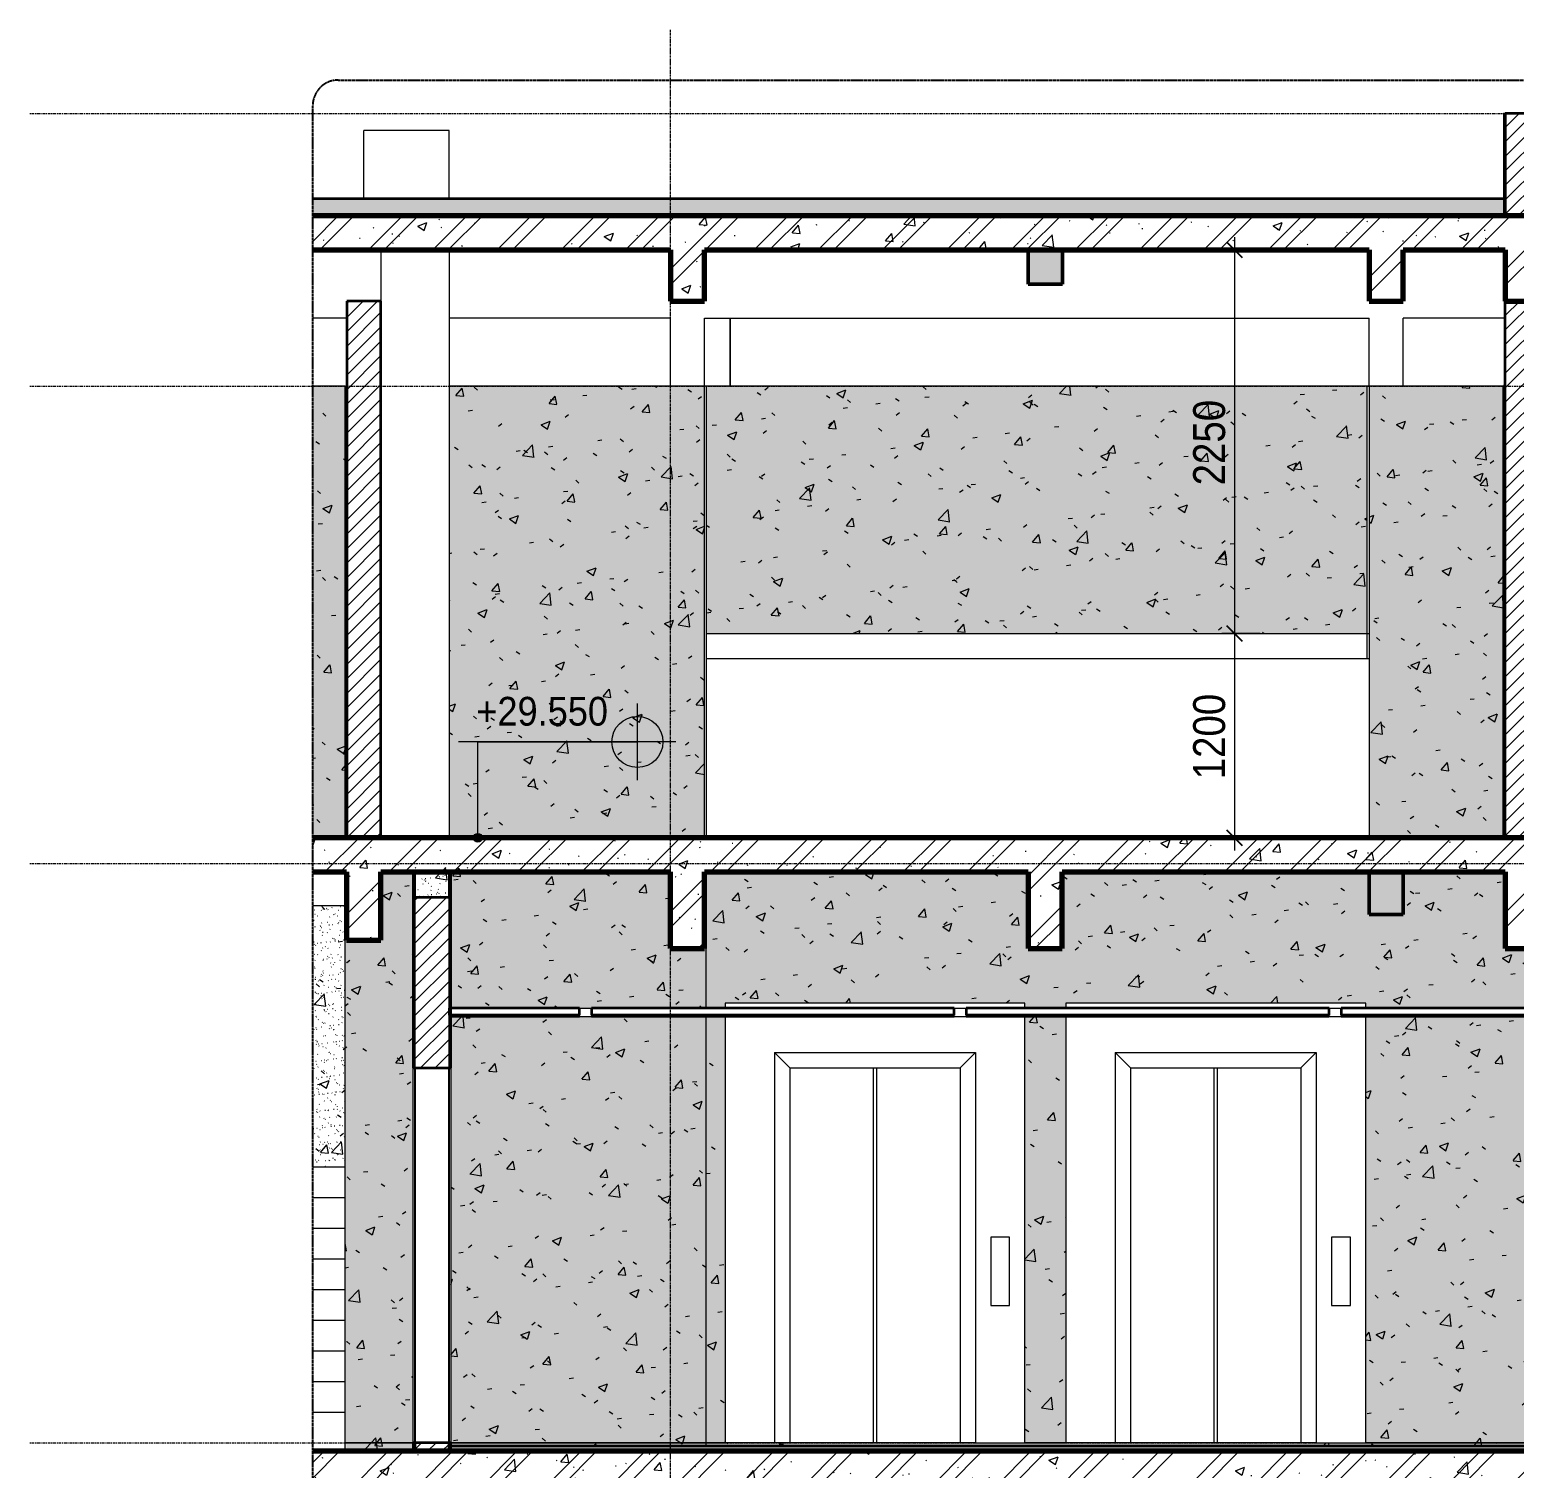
# Model space of a CAD drawing. Header units: millimetres. Extents: x 75015 to 108159, y -6470 to 34550.
# Drawn here: x 88922 to 97636, y 25850 to 34292 of the extents above; entities that cross this region are included whole.
import ezdxf

# ---------------------------------------------------------------- set-up
doc = ezdxf.new("R2010")
doc.units = ezdxf.units.MM
for name, pattern in [('Centre', [31.75, 6.35, -4.7625, 15.875, -4.7625]), ('Grid Line', [22.225, 12.7, -3.175, 3.175, -3.175]), ('Hidden', [7.14375, 4.7625, -2.38125])]:
    doc.linetypes.add(name, pattern=pattern)
for name, color, linetype, lineweight in [('0-2', 50, 'Continuous', 5), ('A-ANNO-DIMS', 211, 'Continuous', 9), ('A-ANNO-DIMS-75', 211, 'Continuous', 9), ('A-CLNG', 13, 'Continuous', 18), ('A-CLNG-1', 250, 'Continuous', 35), ('A-CLNG-FNSH-1', 7, 'Continuous', 18), ('A-CLNG-PATT-3', 13, 'Continuous', 18), ('A-DETL-GENF', 92, 'Continuous', 18), ('A-DETL-GENF-1', 9, 'Continuous', 18), ('A-DETL-GENF-3', 92, 'Hidden', 25), ('A-DETL-WIDE', 214, 'Continuous', 70), ('A-DOOR', 31, 'Continuous', 18), ('A-DOOR-FRAM-1', 31, 'Continuous', 25), ('A-FLOR-1', 7, 'Continuous', 18), ('A-FLOR-FNSH-1', 250, 'Continuous', 35), ('A-FLOR-LEVL-2', 51, 'Centre', 9), ('A-FLOR-PATT-3', 8, 'Continuous', 18), ('A-WALL', 113, 'Continuous', 18), ('A-WALL-1', 250, 'Continuous', 35), ('A-WALL-FNSH-1', 7, 'Continuous', 18), ('A-WALL-PATT-4', 111, 'Continuous', 18), ('G-ANNO-DIMS', 111, 'Continuous', 9), ('I-WALL', 2, 'Continuous', 18), ('S-BEAM-1', 253, 'Continuous', 5), ('S-BEAM-2', 7, 'Continuous', 18), ('S-BEAM-3', 10, 'Continuous', 50), ('S-COLS-1', 7, 'Continuous', 18), ('S-GRID-1', 1, 'Grid Line', 9), ('S-STRS', 31, 'Continuous', 18)]:
    doc.layers.add(name, color=color, linetype=linetype, lineweight=lineweight)
doc.styles.add('Arial_2', font='arial.ttf', dxfattribs={"width": 0.9, "height": 168.75})
doc.styles.add('UTM Avo', font='', dxfattribs={"width": 0.9, "height": 187.5})
doc.styles.get('UTM Avo').set_extended_font_data('UTM Avo')
doc.dimstyles.new('1_Dim_chi_tiet_2_5', dxfattribs={"dimscale": 304.8, "dimtxt": 187.368928, "dimasz": 0.295276, "dimexe": 0.246063, "dimexo": 0.0625, "dimgap": 0.024606, "dimtad": 1, "dimdec": 0, "dimrnd": 5, "dimzin": 0, "dimdsep": 46, "dimtxsty": 'UTM Avo', "dimblk1": 'OBLIQUE', "dimblk2": 'OBLIQUE', "dimsah": 1, "dimcen": 0.09, "dimdle": 0.246063, "dimazin": 0, "dimtfac": 1, "dimtdec": 4, "dimtix": 1, "dimtmove": 0, "dimatfit": 3, "dimfxl": 0.492126, "dimfxlon": 1, "dimtvp": 1, "dimtolj": 1, "dimtzin": 0, "dimarcsym": 2})
pattern_1 = [(45, (97890.68, 0), (-42.42641, 42.42641), [])]
pattern_2 = [(50, (97890.68, 0), (273.276, -23.909), [28.575, -314.325]), (355, (97890.68, 0), (-52.8646, 286.585), [22.86, -251.46]), (100.451, (97913.45, -2), (220.4138, 262.6745), [24.285, -267.135]), (46.184, (97890.68, 76.2), (406.6187, -63.0646), [42.862, -471.487]), (96.636, (97924.56, 70.94), (356.104, 371.1414), [36.428, -400.703]), (351.184, (97890.7, 76.2), (356.1075, 371.138), [34.29, -377.19]), (21, (97928.78, 57.15), (227.4212, -153.3982), [28.575, -314.325]), (326, (97928.78, 57.15), (92.7027, 276.2822), [22.86, -251.46]), (71.451, (97947.73, 44.37), (320.1254, 122.8816), [24.285, -267.135]), (37.5, (97890.68, 0), (4.63248, 126.8326), [2.515, -245.897, 2.515, -252.755, -252.412]), (37.5, (97890.68, 0), (4.63248, 126.8326), [-503.682, 2.515, -249.898]), (7.5, (97890.68, 0), (100.22916, 150.2711), [2.515, -143.027, 2.515, -240.182, -96.202]), (7.5, (97890.68, 0), (100.22916, 150.2711), [-388.239, 2.515, -93.688]), (327.5, (97805.72, 0), (203.38684, -8.59348), [2.515, -92.735, 2.515, -294.665, -394.335]), (327.5, (97805.72, 0), (203.38684, -8.59348), [-392.43, 2.515, -391.82]), (317.5, (97767.62, 0), (222.1944, 38.1398), [2.515, -121.31, 2.515, -194.843, -280.035]), (317.5, (97767.62, 0), (222.1944, 38.1398), [-321.183, 2.515, -277.52]), (45, (97890.68, 0), (-94.2927, 94.2927), []), (45, (97890.68, 142.88), (-94.2927, 94.2927), [])]
pattern_3 = [(50, (97890.7, 0), (546.5526, -47.8174), [57.15, -628.65]), (355, (97890.7, 0), (-105.728, 573.17), [45.72, -502.92]), (100.451, (97936.2, -4), (440.8275, 525.35), [48.57, -534.27]), (46.184, (97890.7, 152.4), (813.237, -126.128), [85.725, -942.975]), (96.636, (97958.45, 141.9), (712.207, 742.283), [72.855, -801.405]), (351.184, (97890.7, 152.4), (712.215, 742.276), [68.58, -754.38]), (21, (97966.9, 114.3), (454.8433, -306.796), [57.15, -628.65]), (326, (97966.9, 114.3), (185.406, 552.564), [45.72, -502.92]), (71.451, (98004.8, 88.73), (640.251, 245.764), [48.57, -534.27]), (37.5, (97890.68, 0), (9.2664, 253.665), [25.146, -471.678, 25.146, -485.394, -504.825]), (37.5, (97890.68, 0), (9.2664, 253.665), [-1007.364, 25.146, -479.679]), (7.5, (97890.68, 0), (200.4594, 300.5414), [25.146, -265.938, 25.146, -460.248, -192.405]), (7.5, (97890.68, 0), (200.4594, 300.5414), [-776.478, 25.146, -167.259]), (327.5, (97720.75, 0), (406.7728, -17.1864), [25.146, -165.354, 25.146, -569.214, -788.67]), (327.5, (97720.75, 0), (406.7728, -17.1864), [-784.86, 25.146, -763.524]), (317.5, (97644.55, 0), (444.388, 76.2803), [25.146, -222.504, 25.146, -369.57, -560.07]), (317.5, (97644.55, 0), (444.388, 76.2803), [-642.366, 25.146, -534.924])]
pattern_4 = [(37.5, (97890.68, 0), (-2.40047, 73.41204), [2.515, -55.397, 2.515, -62.255, -61.912]), (37.5, (97890.68, 0), (-2.40047, 73.41204), [-122.682, 2.515, -59.398]), (7.5, (97890.68, 0), (67.42816, 107.52402), [2.515, -28.727, 2.515, -49.682, -20.002]), (7.5, (97890.68, 0), (67.42816, 107.52402), [-83.439, 2.515, -17.488]), (327.5, (97843.816, 0), (118.6493, 0.21553), [2.515, -16.535, 2.515, -66.065, -89.535]), (327.5, (97843.816, 0), (118.6493, 0.21553), [-87.63, 2.515, -87.02]), (317.5, (97843.82, 0), (114.5339, 33.43928), [2.515, -7.01, 2.515, -42.443, -51.435]), (317.5, (97843.82, 0), (114.5339, 33.43928), [-54.483, 2.515, -48.92])]
pattern_5 = [(45, (97890.68, 0), (-39.77476, 39.77476), [])]
pattern_6 = [(50, (97890.7, 0), (546.5526, -47.8174), [57.15, -628.65]), (355, (97890.7, 0), (-105.728, 573.17), [45.72, -502.92]), (100.451, (97936.2, -4), (440.8275, 525.35), [48.57, -534.27]), (46.184, (97890.7, 152.4), (813.237, -126.128), [85.725, -942.975]), (96.636, (97958.45, 141.9), (712.207, 742.283), [72.855, -801.405]), (351.184, (97890.7, 152.4), (712.215, 742.276), [68.58, -754.38]), (21, (97966.9, 114.3), (454.8433, -306.796), [57.15, -628.65]), (326, (97966.9, 114.3), (185.406, 552.564), [45.72, -502.92]), (71.451, (98004.8, 88.73), (640.251, 245.764), [48.57, -534.27]), (37.5, (97890.68, 0), (9.2664, 253.665), [5.029, -491.795, 5.029, -505.511, -504.825]), (37.5, (97890.68, 0), (9.2664, 253.665), [-1007.364, 5.029, -499.796]), (7.5, (97890.68, 0), (200.4594, 300.5414), [5.029, -286.055, 5.029, -480.365, -192.405]), (7.5, (97890.68, 0), (200.4594, 300.5414), [-776.478, 5.029, -187.376]), (327.5, (97720.75, 0), (406.7728, -17.1864), [5.029, -185.471, 5.029, -589.331, -788.67]), (327.5, (97720.75, 0), (406.7728, -17.1864), [-784.86, 5.029, -783.641]), (317.5, (97644.55, 0), (444.388, 76.2803), [5.029, -242.621, 5.029, -389.687, -560.07]), (317.5, (97644.55, 0), (444.388, 76.2803), [-642.366, 5.029, -555.041]), (45, (97890.68, 0), (-188.5854, 188.5854), []), (45, (97890.68, 285.75), (-188.5854, 188.5854), [])]

# ---------------------------------------------------------------- blocks, each defined once
blk = doc.blocks.new('NCV_TKTC_KET CAU_rvt-2-TKCS_THANG MÁY TM2 - MẶT ĐỨNG')
at = {"layer": 'S-BEAM-1'}
for points in [[(30736.9, 32800), (30736.9, 33000), (30536.9, 33000), (30536.9, 32800)], [(30736.9, 29100), (30736.9, 29350), (30735.3, 29350), (30735.3, 29100)], [(32736.9, 29100), (32736.9, 29350), (32536.9, 29350), (32536.9, 29100)]]:
    blk.add_hatch(color=256, dxfattribs=at).paths.add_polyline_path(points)
at = {"layer": 'A-FLOR-1'}
for p, q in [((28646.9, 30750), (32536.9, 30750)), ((32536.9, 30600), (28646.9, 30600))]:
    blk.add_line(p, q, dxfattribs=at)
at = {"layer": 'S-BEAM-2'}
for p, q in [((26536.9, 32600), (26336.9, 32600)), ((28436.9, 32600), (27137.4, 32600)), ((28636.9, 32600), (32536.9, 32600)), ((33336.9, 32600), (32736.9, 32600)), ((26535.3, 29150), (26336.9, 29150))]:
    blk.add_line(p, q, dxfattribs=at)
at = {"layer": 'S-BEAM-3'}
for p, q in [((30536.9, 33000), (30536.9, 32800)), ((30736.9, 32800), (30736.9, 33000)), ((32536.9, 33000), (32536.9, 32800)), ((30536.9, 32800), (30736.9, 32800)), ((26737.4, 29150), (26737.4, 29350)), ((30736.9, 29100), (30736.9, 29350.1)), ((32536.9, 29350), (32536.9, 29100)), ((32736.9, 29100), (32736.9, 29350)), ((30735.3, 29100), (30736.9, 29100)), ((32536.9, 29100), (32736.9, 29100))]:
    blk.add_line(p, q, dxfattribs=at)
at = {"layer": 'S-COLS-1'}
for p, q in [((28436.9, 32200), (28436.9, 32600)), ((28636.9, 32200), (28636.9, 32600)), ((28786.9, 32200), (28786.9, 32600)), ((32536.9, 32200), (32536.9, 32600)), ((32736.9, 32200), (32736.9, 32600))]:
    blk.add_line(p, q, dxfattribs=at)
blk = doc.blocks.new('Thang may HIEN - Dài x Rộng - 2200x1200-V5-TKCS_THANG MÁY TM2 - MẶT ĐỨNG')
at = {"layer": 'A-DOOR'}
for p, q in [((30757.4, 11580), (30757.4, 11550)), ((32517.4, 11580), (30757.4, 11580)), ((32517.4, 11550), (32517.4, 11580)), ((30757.4, 11500), (30757.4, 9000)), ((32517.4, 9000), (32517.4, 11500.1)), ((31137.4, 11200), (31047.4, 11290)), ((31047.4, 11290), (31047.4, 9000)), ((31047.4, 11290), (32227.4, 11290)), ((32227.4, 11290), (32137.4, 11200)), ((32227.4, 11290), (32227.4, 9000)), ((31137.4, 11200), (31137.4, 9000)), ((31137.4, 11200), (32137.4, 11200)), ((31627.4, 9000), (31627.4, 11200)), ((31647.4, 9000), (31647.4, 11200)), ((32137.4, 11200), (32137.4, 9000)), ((32427.4, 10205.9), (32317.4, 10205.9)), ((32317.4, 10205.9), (32317.4, 9805.9)), ((32427.4, 9805.9), (32427.4, 10205.9)), ((32317.4, 9805.9), (32427.4, 9805.9)), ((31047.4, 9000), (30757.4, 9000)), ((31052.4, 9000), (31047.4, 9000)), ((32227.4, 9000), (32222.4, 9000)), ((32227.4, 9000), (32517.4, 9000))]:
    blk.add_line(p, q, dxfattribs=at)
blk = doc.blocks.new('Thang may HIEN - Dài x Rộng - 2200x1200-V6-TKCS_THANG MÁY TM2 - MẶT ĐỨNG')
at = {"layer": 'A-DOOR'}
for p, q in [((28757.4, 11580), (28757.4, 11550)), ((30517.4, 11580), (28757.4, 11580)), ((30517.4, 11550), (30517.4, 11580)), ((28757.4, 11500), (28757.4, 9000)), ((30517.4, 9000), (30517.4, 11500)), ((29137.4, 11200), (29047.4, 11290)), ((29047.4, 11290), (29047.4, 9000)), ((29047.4, 11290), (30227.4, 11290)), ((30227.4, 11290), (30137.4, 11200)), ((30227.4, 11290), (30227.4, 9000)), ((29137.4, 11200), (29137.4, 9000)), ((29137.4, 11200), (30137.4, 11200)), ((29627.4, 9000), (29627.4, 11200)), ((29647.4, 9000), (29647.4, 11200)), ((30137.4, 11200), (30137.4, 9000)), ((30427.4, 10205.9), (30317.4, 10205.9)), ((30317.4, 10205.9), (30317.4, 9805.9)), ((30427.4, 9805.9), (30427.4, 10205.9)), ((30317.4, 9805.9), (30427.4, 9805.9)), ((29047.4, 9000), (28757.4, 9000)), ((29052.4, 9000), (29047.4, 9000)), ((30227.4, 9000), (30222.4, 9000)), ((30227.4, 9000), (30517.4, 9000))]:
    blk.add_line(p, q, dxfattribs=at)
blk = doc.blocks.new('FD_01 - FD_01-1200x2200mm-1787918-TKCS_THANG MÁY TM2 - MẶT ĐỨNG')
at = {"layer": 'A-DOOR-FRAM-1'}
for p, q in [((27136.9, 7800), (26936.9, 7800)), ((26936.9, 7800), (26936.9, 5600)), ((27136.9, 5600), (27136.9, 7800)), ((26936.9, 5600), (27136.9, 5600))]:
    blk.add_line(p, q, dxfattribs=at)
blk = doc.blocks.new('BORDER VIEW - BORDER VIEW-3767717-TKCS_THANG MÁY TM2 - MẶT ĐỨNG')
at = {"layer": 'A-DETL-GENF-3'}
for p, q in [((26486.9, 33997.2), (33686.9, 33997.2)), ((26336.9, -4250), (26336.9, 33847.2))]:
    blk.add_line(p, q, dxfattribs=at)
blk.add_arc((26486.9, 33847.2), 150, 90, 180, dxfattribs=at)
blk = doc.blocks.new('Spot Elevations - M_Spot Elevation - Target Filled-350595-TKCS_THANG MÁY TM2 - MẶT ĐỨNG')
at = {"layer": 'G-ANNO-DIMS'}
h = blk.add_hatch(color=256, dxfattribs=at)
edge = h.paths.add_edge_path()
edge.add_line((28242.7, 30112.7), (28392.7, 30112.7))
edge.add_arc((28242.7, 30112.7), 150, 0, 90)
edge.add_line((28242.7, 30262.7), (28242.7, 30112.7))
h = blk.add_hatch(color=256, dxfattribs=at)
edge = h.paths.add_edge_path()
edge.add_line((28242.7, 30112.7), (28092.7, 30112.7))
edge.add_arc((28242.7, 30112.7), 150, 180, 270)
edge.add_line((28242.7, 29962.7), (28242.7, 30112.7))
for p, q in [((28242.7, 29887.7), (28242.7, 30337.7)), ((28467.7, 30112.7), (27192.7, 30112.7))]:
    blk.add_line(p, q, dxfattribs=at)
blk.add_circle((28242.7, 30112.7), 150, dxfattribs=at)
blk = doc.blocks.new('DIMBLOCK45-TKCS_THANG MÁY TM2 - MẶT ĐỨNG')
at = {"layer": 'A-ANNO-DIMS-75', "lineweight": 25}
for p, q in [((95994.7, 33000), (95949.7, 33045)), ((95994.7, 33000), (96039.7, 32955)), ((95994.7, 30750), (95949.7, 30795)), ((95994.7, 30750), (96039.7, 30705))]:
    blk.add_line(p, q, dxfattribs=at)
at = {"layer": 'A-ANNO-DIMS-75'}
for p, q in [((95994.7, 33075), (95994.7, 30750)), ((96144.7, 33000), (95919.7, 33000)), ((95994.7, 33000), (96144.7, 33000)), ((96144.7, 30750), (95919.7, 30750)), ((95994.7, 30750), (96144.7, 30750))]:
    blk.add_line(p, q, dxfattribs=at)
at = {"layer": 'A-ANNO-DIMS-75', "color": 0, "insert": (95751.1, 31618.2), "char_height": 187.5, "width": 616.236, "attachment_point": 1, "rotation": 90, "line_spacing_factor": 1.110334, "style": 'UTM Avo'}
blk.add_mtext('2250', dxfattribs=at)
blk = doc.blocks.new('_Oblique')
at = {"color": 0, "linetype": 'ByBlock', "lineweight": -2}
blk.add_line((-0.5, -0.5), (0.5, 0.5), dxfattribs=at)
blk = doc.blocks.new('DIMBLOCK46-TKCS_THANG MÁY TM2 - MẶT ĐỨNG')
at = {"layer": 'A-ANNO-DIMS-75', "lineweight": 25}
for p, q in [((95994.7, 30750), (95949.7, 30795)), ((95994.7, 30750), (96039.7, 30705)), ((95994.7, 29550), (95949.7, 29595)), ((95994.7, 29550), (96039.7, 29505))]:
    blk.add_line(p, q, dxfattribs=at)
at = {"layer": 'A-ANNO-DIMS-75'}
for p, q in [((96144.7, 30750), (95919.7, 30750)), ((95994.7, 30750), (95994.7, 29475)), ((95994.7, 30750), (96144.7, 30750)), ((96144.7, 29550), (95919.7, 29550)), ((95994.7, 29550), (96144.7, 29550))]:
    blk.add_line(p, q, dxfattribs=at)
at = {"layer": 'A-ANNO-DIMS-75', "color": 0, "insert": (95751.1, 29893.2), "char_height": 187.5, "width": 616.236, "attachment_point": 1, "rotation": 90, "line_spacing_factor": 1.110334, "style": 'UTM Avo'}
blk.add_mtext('1200', dxfattribs=at)

msp = doc.modelspace()

# ---------------------------------------------------------------- hatches: boundary and pattern name
at = {"layer": 'A-CLNG-PATT-3'}
h = msp.add_hatch(dxfattribs=at)
h.set_pattern_fill('FP_29', color=256, style=0, pattern_type=2)
h.set_pattern_definition([(0, (97890.68, 0), (609.6, 152.4), [25.146, -432.054, 25.146, -432.054, -2438.4]), (0, (97890.68, 0), (609.6, 152.4), [-914.4, 25.146, -889.254, 25.146, -432.054, -1066.8]), (0, (97890.68, 0), (609.6, 152.4), [-2286, 25.146, -279.654, 25.146, -736.854]), (120, (98119.28, 76.2), (-436.7823, 451.7291), [25.146, -432.054, 25.146, -432.054, -2438.4]), (120, (98119.28, 76.2), (-436.7823, 451.7291), [-914.4, 25.146, -889.254, 25.146, -432.054, -1066.8]), (120, (98119.28, 76.2), (-436.7823, 451.7291), [-2286, 25.146, -279.654, 25.146, -736.854]), (240, (98195.48, 381), (-172.8177, -604.1291), [25.146, -432.054, 25.146, -432.054, -2438.4]), (240, (98195.48, 381), (-172.8177, -604.1291), [-914.4, 25.146, -889.254, 25.146, -432.054, -1066.8]), (240, (98195.48, 381), (-172.8177, -604.1291), [-2286, 25.146, -279.654, 25.146, -736.854])])
h.paths.add_polyline_path([(91383.4, 28500), (92148.6, 28500), (92148.6, 28510), (91383.4, 28510)])
h.paths.add_polyline_path([(98083.4, 28500), (98083.4, 28510), (96619.1, 28510), (96619.1, 28500), (97301.1, 28500)])
h.paths.add_polyline_path([(92219.1, 28500), (94348.6, 28500), (94348.6, 28510), (92219.1, 28510)])
h.paths.add_polyline_path([(96194.6, 28500), (96548.6, 28500), (96548.6, 28510), (94419.1, 28510), (94419.1, 28500), (95088.2, 28500)])
at = {"layer": 'A-DETL-GENF-1'}
h = msp.add_hatch(dxfattribs=at)
h.set_pattern_fill('FP_34', color=256, style=0, pattern_type=2)
h.set_pattern_definition(pattern_6)
h.paths.add_polyline_path([(92883.4, 32700), (92883.4, 33000), (96783.8, 33000), (96783.8, 32700), (96983.4, 32700), (96983.4, 33000), (97583.4, 33000), (97583.4, 32700), (97783.4, 32700), (97783.4, 33200), (90583.4, 33200), (90583.4, 33000), (92683.4, 33000), (92683.4, 32700)])
h = msp.add_hatch(dxfattribs=at)
h.set_pattern_fill('FP_34', color=256, style=0, pattern_type=2)
h.set_pattern_definition(pattern_6)
h.paths.add_polyline_path([(94981.8, 28900), (94981.8, 29350), (97581.8, 29350), (97581.8, 28900), (97783.8, 28900), (97783.8, 29150), (98083.4, 29150), (98083.4, 29350), (97783.8, 29350), (97783.8, 29550), (90583.4, 29550), (90583.4, 29350), (90781.8, 29350), (90781.8, 28950), (90983.4, 28950), (90983.4, 29350), (92681.8, 29350), (92681.8, 28900), (92883.4, 28900), (92883.4, 29350), (94781.8, 29350), (94781.8, 28900)])
h = msp.add_hatch(dxfattribs=at)
h.set_pattern_fill('FP_34', color=256, style=0, pattern_type=2)
h.set_pattern_definition(pattern_6)
h.paths.add_polyline_path([(97783.4, 25500), (97783.4, 25750), (98083.4, 25750), (98083.4, 25950), (90583.4, 25950), (90583.4, 25750), (90781.8, 25750), (90781.8, 25550), (90981.8, 25550), (90981.8, 25750), (92681.8, 25750), (92681.8, 25500), (92881.8, 25500), (92881.8, 25750), (94781.8, 25750), (94781.8, 25500), (94981.8, 25500), (94981.8, 25750), (97581.8, 25750), (97581.8, 25500)])
at = {"layer": 'A-FLOR-PATT-3'}
h = msp.add_hatch(dxfattribs=at)
h.set_pattern_fill('FP_28', color=256, style=0, pattern_type=2)
h.set_pattern_definition(pattern_2)
h.paths.add_polyline_path([(93981.7, 33200), (97583.4, 33200), (97583.4, 33300), (90583.4, 33300), (90583.4, 33200), (92883.4, 33200)])
h = msp.add_hatch(dxfattribs=at)
h.set_pattern_fill('FP_28', color=256, style=0, pattern_type=2)
h.set_pattern_definition(pattern_2)
h.paths.add_polyline_path([(94781.8, 25950), (98083.4, 25950), (98083.4, 25980), (91383.4, 25980), (91383.4, 25950), (93981.7, 25950)])
at = {"layer": 'A-WALL-PATT-4'}
h = msp.add_hatch(dxfattribs=at)
h.set_pattern_fill('FP_27', color=256, style=0, pattern_type=2)
h.set_pattern_definition(pattern_1)
h.paths.add_polyline_path([(97583.4, 33200), (97783.4, 33200), (97783.4, 33800), (97583.4, 33800)])
h = msp.add_hatch(dxfattribs=at)
h.set_pattern_fill('FP_27', color=256, style=0, pattern_type=2)
h.set_pattern_definition(pattern_1)
h.paths.add_polyline_path([(90983.4, 29550), (90983.4, 32700), (90783.4, 32700), (90783.4, 29550)])
h = msp.add_hatch(dxfattribs=at)
h.set_pattern_fill('FP_27', color=256, style=0, pattern_type=2)
h.set_pattern_definition(pattern_1)
h.paths.add_polyline_path([(97783.4, 29550), (97783.4, 32700), (97583.4, 32700), (97583.4, 29550)])
h = msp.add_hatch(dxfattribs=at)
h.set_pattern_fill('FP_30', color=256, style=0, pattern_type=2)
h.set_pattern_definition(pattern_3)
h.paths.add_polyline_path([(90773.4, 29550), (90773.4, 32200), (90583.4, 32200), (90583.4, 29550)])
h = msp.add_hatch(dxfattribs=at)
h.set_pattern_fill('FP_31', color=256, style=0, pattern_type=2)
h.set_pattern_definition(pattern_4)
h.paths.add_polyline_path([(90773.4, 29550), (90773.4, 32200), (90583.4, 32200), (90583.4, 29550)])
h = msp.add_hatch(dxfattribs=at)
h.set_pattern_fill('FP_30', color=256, style=0, pattern_type=2)
h.set_pattern_definition(pattern_3)
h.paths.add_polyline_path([(92681.8, 29550), (92883.4, 29550), (92883.4, 32200), (91383.8, 32200), (91383.8, 29550), (91768.8, 29550)])
h = msp.add_hatch(dxfattribs=at)
h.set_pattern_fill('FP_31', color=256, style=0, pattern_type=2)
h.set_pattern_definition(pattern_4)
h.paths.add_polyline_path([(92681.8, 29550), (92883.4, 29550), (92883.4, 32200), (91383.8, 32200), (91383.8, 29550), (91768.8, 29550)])
h = msp.add_hatch(dxfattribs=at)
h.set_pattern_fill('FP_30', color=256, style=0, pattern_type=2)
h.set_pattern_definition(pattern_3)
h.paths.add_polyline_path([(92893.4, 30750), (96773.4, 30750), (96773.4, 32200), (92893.4, 32200)])
h = msp.add_hatch(dxfattribs=at)
h.set_pattern_fill('FP_33', color=256, style=0, pattern_type=2)
h.set_pattern_definition([(37.5, (97890.68, 0), (-2.40047, 73.41204), [2.515, -55.397, 2.515, -62.255, -61.913]), (37.5, (97890.68, 0), (-2.40047, 73.41204), [-122.682, 2.515, -59.398]), (7.5, (97890.68, 0), (67.42816, 107.52402), [2.515, -28.727, 2.515, -49.682, -20.003]), (7.5, (97890.68, 0), (67.42816, 107.52402), [-83.439, 2.515, -17.488]), (327.5, (97843.816, 0), (118.6493, 0.21553), [2.515, -16.535, 2.515, -66.065, -89.535]), (327.5, (97843.816, 0), (118.6493, 0.21553), [-87.63, 2.515, -87.02]), (317.5, (97843.82, 0), (114.5339, 33.43928), [2.515, -7.01, 2.515, -42.443, -51.435]), (317.5, (97843.82, 0), (114.5339, 33.43928), [-54.483, 2.515, -48.92])])
h.paths.add_polyline_path([(92893.4, 30750), (96773.4, 30750), (96773.4, 32200), (92893.4, 32200)])
h = msp.add_hatch(dxfattribs=at)
h.set_pattern_fill('FP_30', color=256, style=0, pattern_type=2)
h.set_pattern_definition(pattern_3)
h.paths.add_polyline_path([(96783.4, 29550), (97573.4, 29550), (97573.4, 32200), (96783.4, 32200), (96783.4, 29953.4)])
h = msp.add_hatch(dxfattribs=at)
h.set_pattern_fill('FP_31', color=256, style=0, pattern_type=2)
h.set_pattern_definition(pattern_4)
h.paths.add_polyline_path([(96783.4, 29550), (97573.4, 29550), (97573.4, 32200), (96783.4, 32200), (96783.4, 29953.4)])
h = msp.add_hatch(dxfattribs=at)
h.set_pattern_fill('FP_32', color=256, style=0, pattern_type=2)
h.set_pattern_definition(pattern_5)
h.paths.add_polyline_path([(97581.8, 29550), (97583.4, 29550), (97583.4, 32200), (97573.4, 32200), (97573.4, 29550)])
h = msp.add_hatch(dxfattribs=at)
h.set_pattern_fill('FP_30', color=256, style=0, pattern_type=2)
h.set_pattern_definition(pattern_3)
h.paths.add_polyline_path([(91173.4, 26000), (91173.4, 29350), (90983.8, 29350), (90983.4, 28950), (90783.4, 28950), (90783.4, 26000)])
h = msp.add_hatch(dxfattribs=at)
h.set_pattern_fill('FP_31', color=256, style=0, pattern_type=2)
h.set_pattern_definition(pattern_4)
h.paths.add_polyline_path([(91173.4, 26000), (91173.4, 29350), (90983.8, 29350), (90983.4, 28950), (90783.4, 28950), (90783.4, 26000)])
h = msp.add_hatch(dxfattribs=at)
h.set_pattern_fill('FP_32', color=256, style=0, pattern_type=2)
h.set_pattern_definition(pattern_5)
h.paths.add_polyline_path([(91183.4, 28200), (91183.4, 29350), (91173.4, 29350), (91173.4, 28200)])
h = msp.add_hatch(dxfattribs=at)
h.set_pattern_fill('FP_30', color=256, style=0, pattern_type=2)
h.set_pattern_definition(pattern_3)
h.paths.add_polyline_path([(91383.4, 29200), (91383.4, 29350), (91183.4, 29350), (91183.4, 29200), (91283.8, 29200)])
h = msp.add_hatch(dxfattribs=at)
h.set_pattern_fill('FP_31', color=256, style=0, pattern_type=2)
h.set_pattern_definition(pattern_4)
h.paths.add_polyline_path([(91383.4, 29200), (91383.4, 29350), (91183.4, 29350), (91183.4, 29200), (91283.8, 29200)])
h = msp.add_hatch(dxfattribs=at)
h.set_pattern_fill('FP_32', color=256, style=0, pattern_type=2)
h.set_pattern_definition(pattern_5)
h.paths.add_polyline_path([(91393.4, 28200), (91393.4, 29350), (91383.4, 29350), (91383.4, 28200)])
h = msp.add_hatch(dxfattribs=at)
h.set_pattern_fill('FP_30', color=256, style=0, pattern_type=2)
h.set_pattern_definition(pattern_3)
h.paths.add_polyline_path([(92875.2, 26000), (92893.4, 26000), (92893.4, 28500), (91393.4, 28500), (91393.4, 26000), (91768.8, 26000)])
h.paths.add_polyline_path([(92257, 28550), (92893.4, 28550), (92893.4, 29350), (92883.4, 29350), (92883.4, 28900), (92681.8, 28900), (92681.8, 29350), (91393.4, 29350), (91393.4, 28550), (92248.3, 28550)])
h = msp.add_hatch(dxfattribs=at)
h.set_pattern_fill('FP_31', color=256, style=0, pattern_type=2)
h.set_pattern_definition(pattern_4)
h.paths.add_polyline_path([(92875.2, 26000), (92893.4, 26000), (92893.4, 28500), (91393.4, 28500), (91393.4, 26000), (91768.8, 26000)])
h.paths.add_polyline_path([(92257, 28550), (92893.4, 28550), (92893.4, 29350), (92883.4, 29350), (92883.4, 28900), (92681.8, 28900), (92681.8, 29350), (91393.4, 29350), (91393.4, 28550), (92248.3, 28550)])
h = msp.add_hatch(dxfattribs=at)
h.set_pattern_fill('FP_30', color=256, style=0, pattern_type=2)
h.set_pattern_definition(pattern_3)
h.paths.add_polyline_path([(92893.4, 26000), (93003.8, 26000), (93003.8, 28500), (92893.4, 28500), (92893.4, 26241.9)])
h.paths.add_polyline_path([(97301.1, 26000), (97793.8, 26000), (97793.8, 28500), (96763.8, 28500), (96763.8, 26000)])
h.paths.add_polyline_path([(95003.8, 26000), (95003.8, 28500), (94763.8, 28500), (94763.8, 26000)])
h.paths.add_polyline_path([(92893.4, 28550), (93003.8, 28550), (93003.8, 28580), (94763.8, 28580), (94763.8, 28550), (95003.8, 28550), (95003.8, 28580), (96763.8, 28580), (96763.8, 28550), (97793.8, 28550), (97793.8, 29150), (97783.8, 29150), (97783.4, 28900), (97581.8, 28900), (97581.8, 29350), (96983.4, 29350), (96983.4, 29100), (96783.4, 29100), (96783.4, 29350), (94983.4, 29350), (94983.4, 29100), (94981.8, 29100), (94981.8, 28900), (94781.8, 28900), (94781.8, 29350), (92893.4, 29349.1), (92893.4, 28580)])
h = msp.add_hatch(dxfattribs=at)
h.set_pattern_fill('FP_31', color=256, style=0, pattern_type=2)
h.set_pattern_definition(pattern_4)
h.paths.add_polyline_path([(92893.4, 26000), (93003.8, 26000), (93003.8, 28500), (92893.4, 28500), (92893.4, 26241.9)])
h.paths.add_polyline_path([(97301.1, 26000), (97793.8, 26000), (97793.8, 28500), (96763.8, 28500), (96763.8, 26000)])
h.paths.add_polyline_path([(95003.8, 26000), (95003.8, 28500), (94763.8, 28500), (94763.8, 26000)])
h.paths.add_polyline_path([(92893.4, 28550), (93003.8, 28550), (93003.8, 28580), (94763.8, 28580), (94763.8, 28550), (95003.8, 28550), (95003.8, 28580), (96763.8, 28580), (96763.8, 28550), (97793.8, 28550), (97793.8, 29150), (97783.8, 29150), (97783.4, 28900), (97581.8, 28900), (97581.8, 29350), (96983.4, 29350), (96983.4, 29100), (96783.4, 29100), (96783.4, 29350), (94983.4, 29350), (94983.4, 29100), (94981.8, 29100), (94981.8, 28900), (94781.8, 28900), (94781.8, 29350), (92893.4, 29349.1), (92893.4, 28580)])
h = msp.add_hatch(dxfattribs=at)
h.set_pattern_fill('FP_27', color=256, style=0, pattern_type=2)
h.set_pattern_definition(pattern_1)
h.paths.add_polyline_path([(91383.4, 25950), (91383.4, 26000), (91183.4, 26000), (91183.4, 25950)])
h.paths.add_polyline_path([(91383.4, 28200), (91383.4, 29200), (91183.4, 29200), (91183.4, 28200)])
h = msp.add_hatch(dxfattribs=at)
h.set_pattern_fill('FP_30', color=256, style=0, pattern_type=2)
h.set_pattern_definition(pattern_3)
h.paths.add_polyline_path([(90583.4, 27620), (90773.4, 27620), (90773.4, 29150), (90583.4, 29150), (90583.4, 28716.2)])
h = msp.add_hatch(dxfattribs=at)
h.set_pattern_fill('FP_31', color=256, style=0, pattern_type=2)
h.set_pattern_definition(pattern_4)
h.paths.add_polyline_path([(90583.4, 27620), (90773.4, 27620), (90773.4, 29150), (90583.4, 29150), (90583.4, 28716.2)])
h = msp.add_hatch(dxfattribs=at)
h.set_pattern_fill('FP_30', color=256, style=0, pattern_type=2)
h.set_pattern_definition(pattern_3)
h.paths.add_polyline_path([(90773.4, 26000), (90783.4, 26000), (90783.4, 28950), (90781.8, 28950), (90781.8, 29150), (90773.4, 29150), (90773.4, 26241.9)])
h = msp.add_hatch(dxfattribs=at)
h.set_pattern_fill('FP_31', color=256, style=0, pattern_type=2)
h.set_pattern_definition(pattern_4)
h.paths.add_polyline_path([(90773.4, 26000), (90783.4, 26000), (90783.4, 28950), (90781.8, 28950), (90781.8, 29150), (90773.4, 29150), (90773.4, 26241.9)])
h = msp.add_hatch(dxfattribs=at)
h.set_pattern_fill('FP_30', color=256, style=0, pattern_type=2)
h.set_pattern_definition(pattern_3)
h.paths.add_polyline_path([(90773.4, 22600), (90783.4, 22600), (90783.4, 25550), (90781.8, 25550), (90781.8, 25750), (90773.4, 25750), (90773.4, 23767.6)])
h.paths.add_polyline_path([(90781.8, 25950), (90783.4, 25950), (90783.4, 26000), (90773.4, 26000), (90773.4, 25950)])
h = msp.add_hatch(dxfattribs=at)
h.set_pattern_fill('FP_31', color=256, style=0, pattern_type=2)
h.set_pattern_definition(pattern_4)
h.paths.add_polyline_path([(90773.4, 22600), (90783.4, 22600), (90783.4, 25550), (90781.8, 25550), (90781.8, 25750), (90773.4, 25750), (90773.4, 23767.6)])
h.paths.add_polyline_path([(90781.8, 25950), (90783.4, 25950), (90783.4, 26000), (90773.4, 26000), (90773.4, 25950)])
h = msp.add_hatch(dxfattribs=at)
h.set_pattern_fill('FP_30', color=256, style=0, pattern_type=2)
h.set_pattern_definition(pattern_3)
h.paths.add_polyline_path([(91173.4, 22600), (91173.4, 25750), (90983.8, 25750), (90983.8, 25550), (90783.4, 25550), (90783.4, 22600)])
h.paths.add_polyline_path([(91173.4, 25950), (91173.4, 26000), (90783.4, 26000), (90783.8, 25950), (90983.8, 25950)])
h = msp.add_hatch(dxfattribs=at)
h.set_pattern_fill('FP_31', color=256, style=0, pattern_type=2)
h.set_pattern_definition(pattern_4)
h.paths.add_polyline_path([(91173.4, 22600), (91173.4, 25750), (90983.8, 25750), (90983.8, 25550), (90783.4, 25550), (90783.4, 22600)])
h.paths.add_polyline_path([(91173.4, 25950), (91173.4, 26000), (90783.4, 26000), (90783.8, 25950), (90983.8, 25950)])
h = msp.add_hatch(dxfattribs=at)
h.set_pattern_fill('FP_32', color=256, style=0, pattern_type=2)
h.set_pattern_definition(pattern_5)
h.paths.add_polyline_path([(91183.4, 24800), (91182.9, 25750), (91173.4, 25750), (91173.4, 24800)])
h.paths.add_polyline_path([(91173.4, 25950), (91183.4, 25950), (91183.4, 26000), (91173.4, 26000)])
h = msp.add_hatch(dxfattribs=at)
h.set_pattern_fill('FP_32', color=256, style=0, pattern_type=2)
h.set_pattern_definition(pattern_5)
h.paths.add_polyline_path([(91393.4, 24800), (91393.4, 25750), (91383.4, 25750), (91383.4, 24800)])
h.paths.add_polyline_path([(91393.4, 25950), (91393.4, 26000), (91383.4, 26000), (91383.4, 25950), (91390.9, 25950)])
h = msp.add_hatch(dxfattribs=at)
h.set_pattern_fill('FP_30', color=256, style=0, pattern_type=2)
h.set_pattern_definition(pattern_3)
h.paths.add_polyline_path([(92893.4, 22600), (92893.4, 25100), (91393.4, 25100), (91393.4, 22600), (91768.8, 22600)])
h.paths.add_polyline_path([(91768.8, 25150), (92893.4, 25150), (92893.4, 25750), (92881.8, 25750), (92881.8, 25500), (92681.8, 25500), (92681.8, 25750), (91393.4, 25750), (91393.4, 25150)])
h.paths.add_polyline_path([(91393.4, 25980), (92893.4, 25980), (92893.4, 26000), (91393.4, 26000)])
h = msp.add_hatch(dxfattribs=at)
h.set_pattern_fill('FP_31', color=256, style=0, pattern_type=2)
h.set_pattern_definition(pattern_4)
h.paths.add_polyline_path([(92893.4, 22600), (92893.4, 25100), (91393.4, 25100), (91393.4, 22600), (91768.8, 22600)])
h.paths.add_polyline_path([(91768.8, 25150), (92893.4, 25150), (92893.4, 25750), (92881.8, 25750), (92881.8, 25500), (92681.8, 25500), (92681.8, 25750), (91393.4, 25750), (91393.4, 25150)])
h.paths.add_polyline_path([(91393.4, 25980), (92893.4, 25980), (92893.4, 26000), (91393.4, 26000)])
h = msp.add_hatch(dxfattribs=at)
h.set_pattern_fill('FP_30', color=256, style=0, pattern_type=2)
h.set_pattern_definition(pattern_3)
h.paths.add_polyline_path([(94763.8, 22600), (95003.8, 22600), (95003.8, 25100), (94763.8, 25100), (94763.8, 23405)])
h.paths.add_polyline_path([(92893.4, 22600), (93003.8, 22600), (93003.8, 25100), (92893.4, 25100), (92893.4, 24890)])
h.paths.add_polyline_path([(96763.8, 22600), (97793.8, 22600), (97793.8, 25100), (96763.8, 25100), (96763.8, 24408.4)])
h.paths.add_polyline_path([(96763.8, 25150), (97793.8, 25150), (97793.8, 25750), (97783.4, 25750), (97783.4, 25500), (97581.8, 25500), (97581.8, 25750), (94981.8, 25750), (94981.8, 25500), (94781.8, 25500), (94781.8, 25750), (92893.4, 25750), (92893.4, 25150), (93003.8, 25150), (93003.8, 25180), (94763.8, 25180), (94763.8, 25150), (95003.8, 25150), (95003.8, 25180), (96763.8, 25180)])
h.paths.add_polyline_path([(93298.8, 25980), (97793.8, 25980), (97793.8, 26000), (92893.4, 26000), (92893.4, 25980), (93293.8, 25980)])
h = msp.add_hatch(dxfattribs=at)
h.set_pattern_fill('FP_31', color=256, style=0, pattern_type=2)
h.set_pattern_definition(pattern_4)
h.paths.add_polyline_path([(94763.8, 22600), (95003.8, 22600), (95003.8, 25100), (94763.8, 25100), (94763.8, 23405)])
h.paths.add_polyline_path([(92893.4, 22600), (93003.8, 22600), (93003.8, 25100), (92893.4, 25100), (92893.4, 24890)])
h.paths.add_polyline_path([(96763.8, 22600), (97793.8, 22600), (97793.8, 25100), (96763.8, 25100), (96763.8, 24408.4)])
h.paths.add_polyline_path([(96763.8, 25150), (97793.8, 25150), (97793.8, 25750), (97783.4, 25750), (97783.4, 25500), (97581.8, 25500), (97581.8, 25750), (94981.8, 25750), (94981.8, 25500), (94781.8, 25500), (94781.8, 25750), (92893.4, 25750), (92893.4, 25150), (93003.8, 25150), (93003.8, 25180), (94763.8, 25180), (94763.8, 25150), (95003.8, 25150), (95003.8, 25180), (96763.8, 25180)])
h.paths.add_polyline_path([(93298.8, 25980), (97793.8, 25980), (97793.8, 26000), (92893.4, 26000), (92893.4, 25980), (93293.8, 25980)])
at = {"layer": 'G-ANNO-DIMS'}
h = msp.add_hatch(color=256, dxfattribs=at)
edge = h.paths.add_edge_path()
edge.add_arc((91552.7, 29550), 26.2, 0, 360)

# ---------------------------------------------------------------- linework, layer by layer
at = {"layer": 'A-CLNG'}
for p, q in [((92219.2, 28500), (92148.5, 28500)), ((92148.6, 28550), (92219.1, 28550)), ((94419.2, 28500), (94348.5, 28500)), ((94348.6, 28550), (94419.1, 28550)), ((96619.2, 28500), (96548.5, 28500)), ((96548.6, 28550), (96619.1, 28550))]:
    msp.add_line(p, q, dxfattribs=at)
at = {"layer": 'A-CLNG-1'}
for p, q in [((92148.6, 28550), (91383.4, 28550)), ((91383.4, 28550), (91383.4, 28510)), ((92148.6, 28510), (91383.4, 28510)), ((92148.6, 28510), (92148.6, 28550)), ((94348.6, 28550), (92219.1, 28550)), ((92219.1, 28550), (92219.1, 28510)), ((94348.6, 28510), (92219.1, 28510)), ((94348.6, 28510), (94348.6, 28550)), ((96548.6, 28550), (94419.1, 28550)), ((94419.1, 28550), (94419.1, 28510)), ((96548.6, 28510), (94419.1, 28510)), ((96548.6, 28510), (96548.6, 28550)), ((98083.4, 28550), (96619.1, 28550)), ((96619.1, 28550), (96619.1, 28510)), ((98083.4, 28510), (96619.1, 28510))]:
    msp.add_line(p, q, dxfattribs=at)
at = {"layer": 'A-CLNG-FNSH-1'}
for p, q in [((91383.4, 28500), (92148.5, 28500)), ((92148.6, 28500), (92148.6, 28510)), ((92219.1, 28510), (92219.1, 28500)), ((92219.2, 28500), (94348.5, 28500)), ((94348.6, 28500), (94348.6, 28510)), ((94419.1, 28510), (94419.1, 28500)), ((94419.2, 28500), (96548.5, 28500)), ((96548.6, 28500), (96548.6, 28510)), ((96619.1, 28510), (96619.1, 28500)), ((96619.2, 28500), (98083.4, 28500))]:
    msp.add_line(p, q, dxfattribs=at)
at = {"layer": 'A-DETL-WIDE'}
for p, q in [((97783.4, 33200), (90583.4, 33200)), ((90583.4, 33000), (92683.4, 33000)), ((92683.4, 33000), (92683.4, 32700)), ((92883.4, 32700), (92883.4, 33000)), ((92883.4, 33000), (96783.8, 33000)), ((96783.8, 33000), (96783.8, 32700)), ((96983.4, 32700), (96983.4, 33000)), ((96983.4, 33000), (97583.4, 33000)), ((97583.4, 33000), (97583.4, 32700)), ((92683.4, 32700), (92883.4, 32700)), ((96783.8, 32700), (96983.4, 32700)), ((97583.4, 32700), (97783.4, 32700)), ((97783.8, 29550), (90583.4, 29550)), ((90583.4, 29350), (90781.8, 29350)), ((90781.8, 29350), (90781.8, 28950)), ((90983.4, 28950), (90983.4, 29350)), ((90983.4, 29350), (92681.8, 29350)), ((92681.8, 29350), (92681.8, 28900)), ((92883.4, 28900), (92883.4, 29350)), ((92883.4, 29350), (94781.8, 29350)), ((94781.8, 29350), (94781.8, 28900)), ((94981.8, 28900), (94981.8, 29350)), ((94981.8, 29350), (97581.8, 29350)), ((97581.8, 29350), (97581.8, 28900)), ((90781.8, 28950), (90983.4, 28950)), ((92681.8, 28900), (92883.4, 28900)), ((94781.8, 28900), (94981.8, 28900)), ((97581.8, 28900), (97783.8, 28900)), ((98083.4, 25950), (90583.4, 25950))]:
    msp.add_line(p, q, dxfattribs=at)
at = {"layer": 'A-FLOR-FNSH-1'}
for p, q in [((97583.4, 33300), (90583.4, 33300)), ((98083.4, 25980), (91383.4, 25980))]:
    msp.add_line(p, q, dxfattribs=at)
at = {"layer": 'A-FLOR-LEVL-2'}
for p, q in [((88921.9, 33800), (100326.8, 33800)), ((88921.9, 32200), (100326.8, 32200)), ((88921.9, 29400), (100326.8, 29400)), ((88921.9, 26000), (100326.8, 26000))]:
    msp.add_line(p, q, dxfattribs=at)
at = {"layer": 'A-WALL'}
for p, q in [((90883.8, 33300), (90883.8, 33700)), ((91383.8, 33700), (90883.8, 33700)), ((91383.8, 33300), (91383.8, 33700)), ((90983.4, 33000), (90983.4, 32700)), ((91383.8, 33000), (91383.8, 29550)), ((93033.4, 32600), (93033.4, 32200)), ((96773.4, 30600), (92893.4, 30600)), ((91183.4, 29200), (91183.4, 28200)), ((91383.4, 28200), (91383.4, 29200))]:
    msp.add_line(p, q, dxfattribs=at)
at = {"layer": 'A-WALL-1'}
for p, q in [((97583.4, 33800), (97583.4, 33200)), ((97793.4, 33800), (97583.4, 33800)), ((90783.4, 32700), (90783.4, 29550)), ((90983.4, 32700), (90783.4, 32700)), ((90983.4, 29550), (90983.4, 32700)), ((97583.4, 29550), (97583.4, 32700)), ((97583.4, 32200), (97573.4, 32200)), ((97573.4, 32200), (97573.4, 29550)), ((91173.4, 29350), (91173.4, 28200)), ((91183.4, 29200), (91183.4, 29350)), ((91383.4, 29350), (91383.4, 29200)), ((91393.4, 28200), (91393.4, 29350)), ((91383.4, 29200), (91183.4, 29200)), ((91173.4, 28200), (91393.4, 28200)), ((91173.4, 26000), (91173.4, 25950)), ((91183.4, 26000), (91173.4, 26000)), ((91183.4, 26000), (91183.4, 25950)), ((91383.4, 26000), (91183.4, 26000)), ((91393.4, 26000), (91383.4, 26000)), ((91383.4, 25950), (91383.4, 26000)), ((91393.4, 25950), (91393.4, 26000))]:
    msp.add_line(p, q, dxfattribs=at)
at = {"layer": 'A-WALL-FNSH-1'}
for p, q in [((97583.4, 33800), (97573.4, 33800)), ((97573.4, 33800), (97573.4, 33200))]:
    msp.add_line(p, q, dxfattribs=at)
at = {"layer": 'G-ANNO-DIMS'}
for p, q in [((91552.7, 30112.7), (92489.2, 30112.7)), ((91552.7, 29550), (91552.7, 30112.7))]:
    msp.add_line(p, q, dxfattribs=at)
msp.add_circle((91552.7, 29550), 26.2, dxfattribs=at)
at = {"layer": 'I-WALL'}
for p, q in [((90773.4, 32200), (90583.4, 32200)), ((90773.4, 29550), (90773.4, 32200)), ((97573.4, 32200), (91383.8, 32200)), ((92883.4, 29550), (92883.4, 32200)), ((92893.4, 32200), (92893.4, 29550)), ((96773.4, 30600), (96773.4, 32200)), ((96783.4, 32200), (96783.4, 29550)), ((92893.4, 28550), (92893.4, 29350)), ((90773.4, 25950), (90773.4, 29150)), ((92893.4, 26000), (92893.4, 28500)), ((91173.4, 26000), (91173.4, 28200)), ((91393.4, 28200), (91393.4, 26000)), ((91173.4, 26000), (90773.4, 26000)), ((90773.4, 26000), (91173.4, 26000)), ((93003.8, 26000), (91393.4, 26000)), ((91393.4, 26000), (93003.8, 26000)), ((92893.4, 25980), (92893.4, 26000)), ((94468.8, 26000), (93298.8, 26000)), ((95003.8, 26000), (94763.8, 26000)), ((94763.8, 26000), (95003.8, 26000)), ((96468.8, 26000), (95298.8, 26000)), ((97793.8, 26000), (96763.8, 26000)), ((96763.8, 26000), (97793.8, 26000))]:
    msp.add_line(p, q, dxfattribs=at)
at = {"layer": 'S-GRID-1'}
for p, q in [((92683.4, 32417.5), (92683.4, 34292.5)), ((92683.4, -3920.3), (92683.4, 32417.5))]:
    msp.add_line(p, q, dxfattribs=at)
at = {"layer": 'S-STRS'}
for p, q in [((90583.4, 27620), (90773.4, 27620)), ((90583.4, 27440), (90773.4, 27440)), ((90583.4, 27260), (90773.4, 27260)), ((90583.4, 27080), (90773.4, 27080)), ((90583.4, 26900), (90773.4, 26900)), ((90583.4, 26720), (90773.4, 26720)), ((90583.4, 26540), (90773.4, 26540)), ((90583.4, 26360), (90773.4, 26360)), ((90583.4, 26180), (90773.4, 26180))]:
    msp.add_line(p, q, dxfattribs=at)

# ---------------------------------------------------------------- block references
at = {"layer": '0-2'}
msp.add_blockref('NCV_TKTC_KET CAU_rvt-2-TKCS_THANG MÁY TM2 - MẶT ĐỨNG', (64246.5, 0), dxfattribs=at)
at = {"layer": 'A-DETL-GENF'}
msp.add_blockref('BORDER VIEW - BORDER VIEW-3767717-TKCS_THANG MÁY TM2 - MẶT ĐỨNG', (64246.5, 0), dxfattribs=at)
at = {"layer": 'A-DOOR'}
for name, p in [('Thang may HIEN - Dài x Rộng - 2200x1200-V6-TKCS_THANG MÁY TM2 - MẶT ĐỨNG', (64246.5, 17000)), ('Thang may HIEN - Dài x Rộng - 2200x1200-V5-TKCS_THANG MÁY TM2 - MẶT ĐỨNG', (64246.5, 17000)), ('FD_01 - FD_01-1200x2200mm-1787918-TKCS_THANG MÁY TM2 - MẶT ĐỨNG', (64246.5, 20400))]:
    msp.add_blockref(name, p, dxfattribs=at)
at = {"layer": 'G-ANNO-DIMS'}
msp.add_blockref('Spot Elevations - M_Spot Elevation - Target Filled-350595-TKCS_THANG MÁY TM2 - MẶT ĐỨNG', (64246.5, 0), dxfattribs=at)

# ---------------------------------------------------------------- texts
at = {"layer": 'G-ANNO-DIMS', "insert": (91543.7, 30377.2), "char_height": 168.75, "width": 919.358, "attachment_point": 1, "line_spacing_factor": 0.941778, "style": 'Arial_2'}
msp.add_mtext('+29.550', dxfattribs=at)

# ---------------------------------------------------------------- dimensions: what is measured, and where the dimension line sits
at = {"layer": 'A-ANNO-DIMS'}
for base, p1, p2, override, picture, middle in [((95994.7, 30750), (96144.7, 33000), (96144.7, 30750), {"dimpost": '<>', "dimfxl": 2250}, 'DIMBLOCK45-TKCS_THANG MÁY TM2 - MẶT ĐỨNG', (95890.2, 31875)), ((95994.7, 29550), (96144.7, 30750), (96144.7, 29550), {"dimpost": '<>', "dimfxl": 1200}, 'DIMBLOCK46-TKCS_THANG MÁY TM2 - MẶT ĐỨNG', (95890.2, 30150))]:
    dim = msp.add_linear_dim(base=base, p1=p1, p2=p2, angle=90, dimstyle='1_Dim_chi_tiet_2_5', override=override, dxfattribs=at)
    dim.commit()
    dim.dimension.update_dxf_attribs({"geometry": picture, "text_midpoint": middle})

doc.saveas('drawing.dxf')
